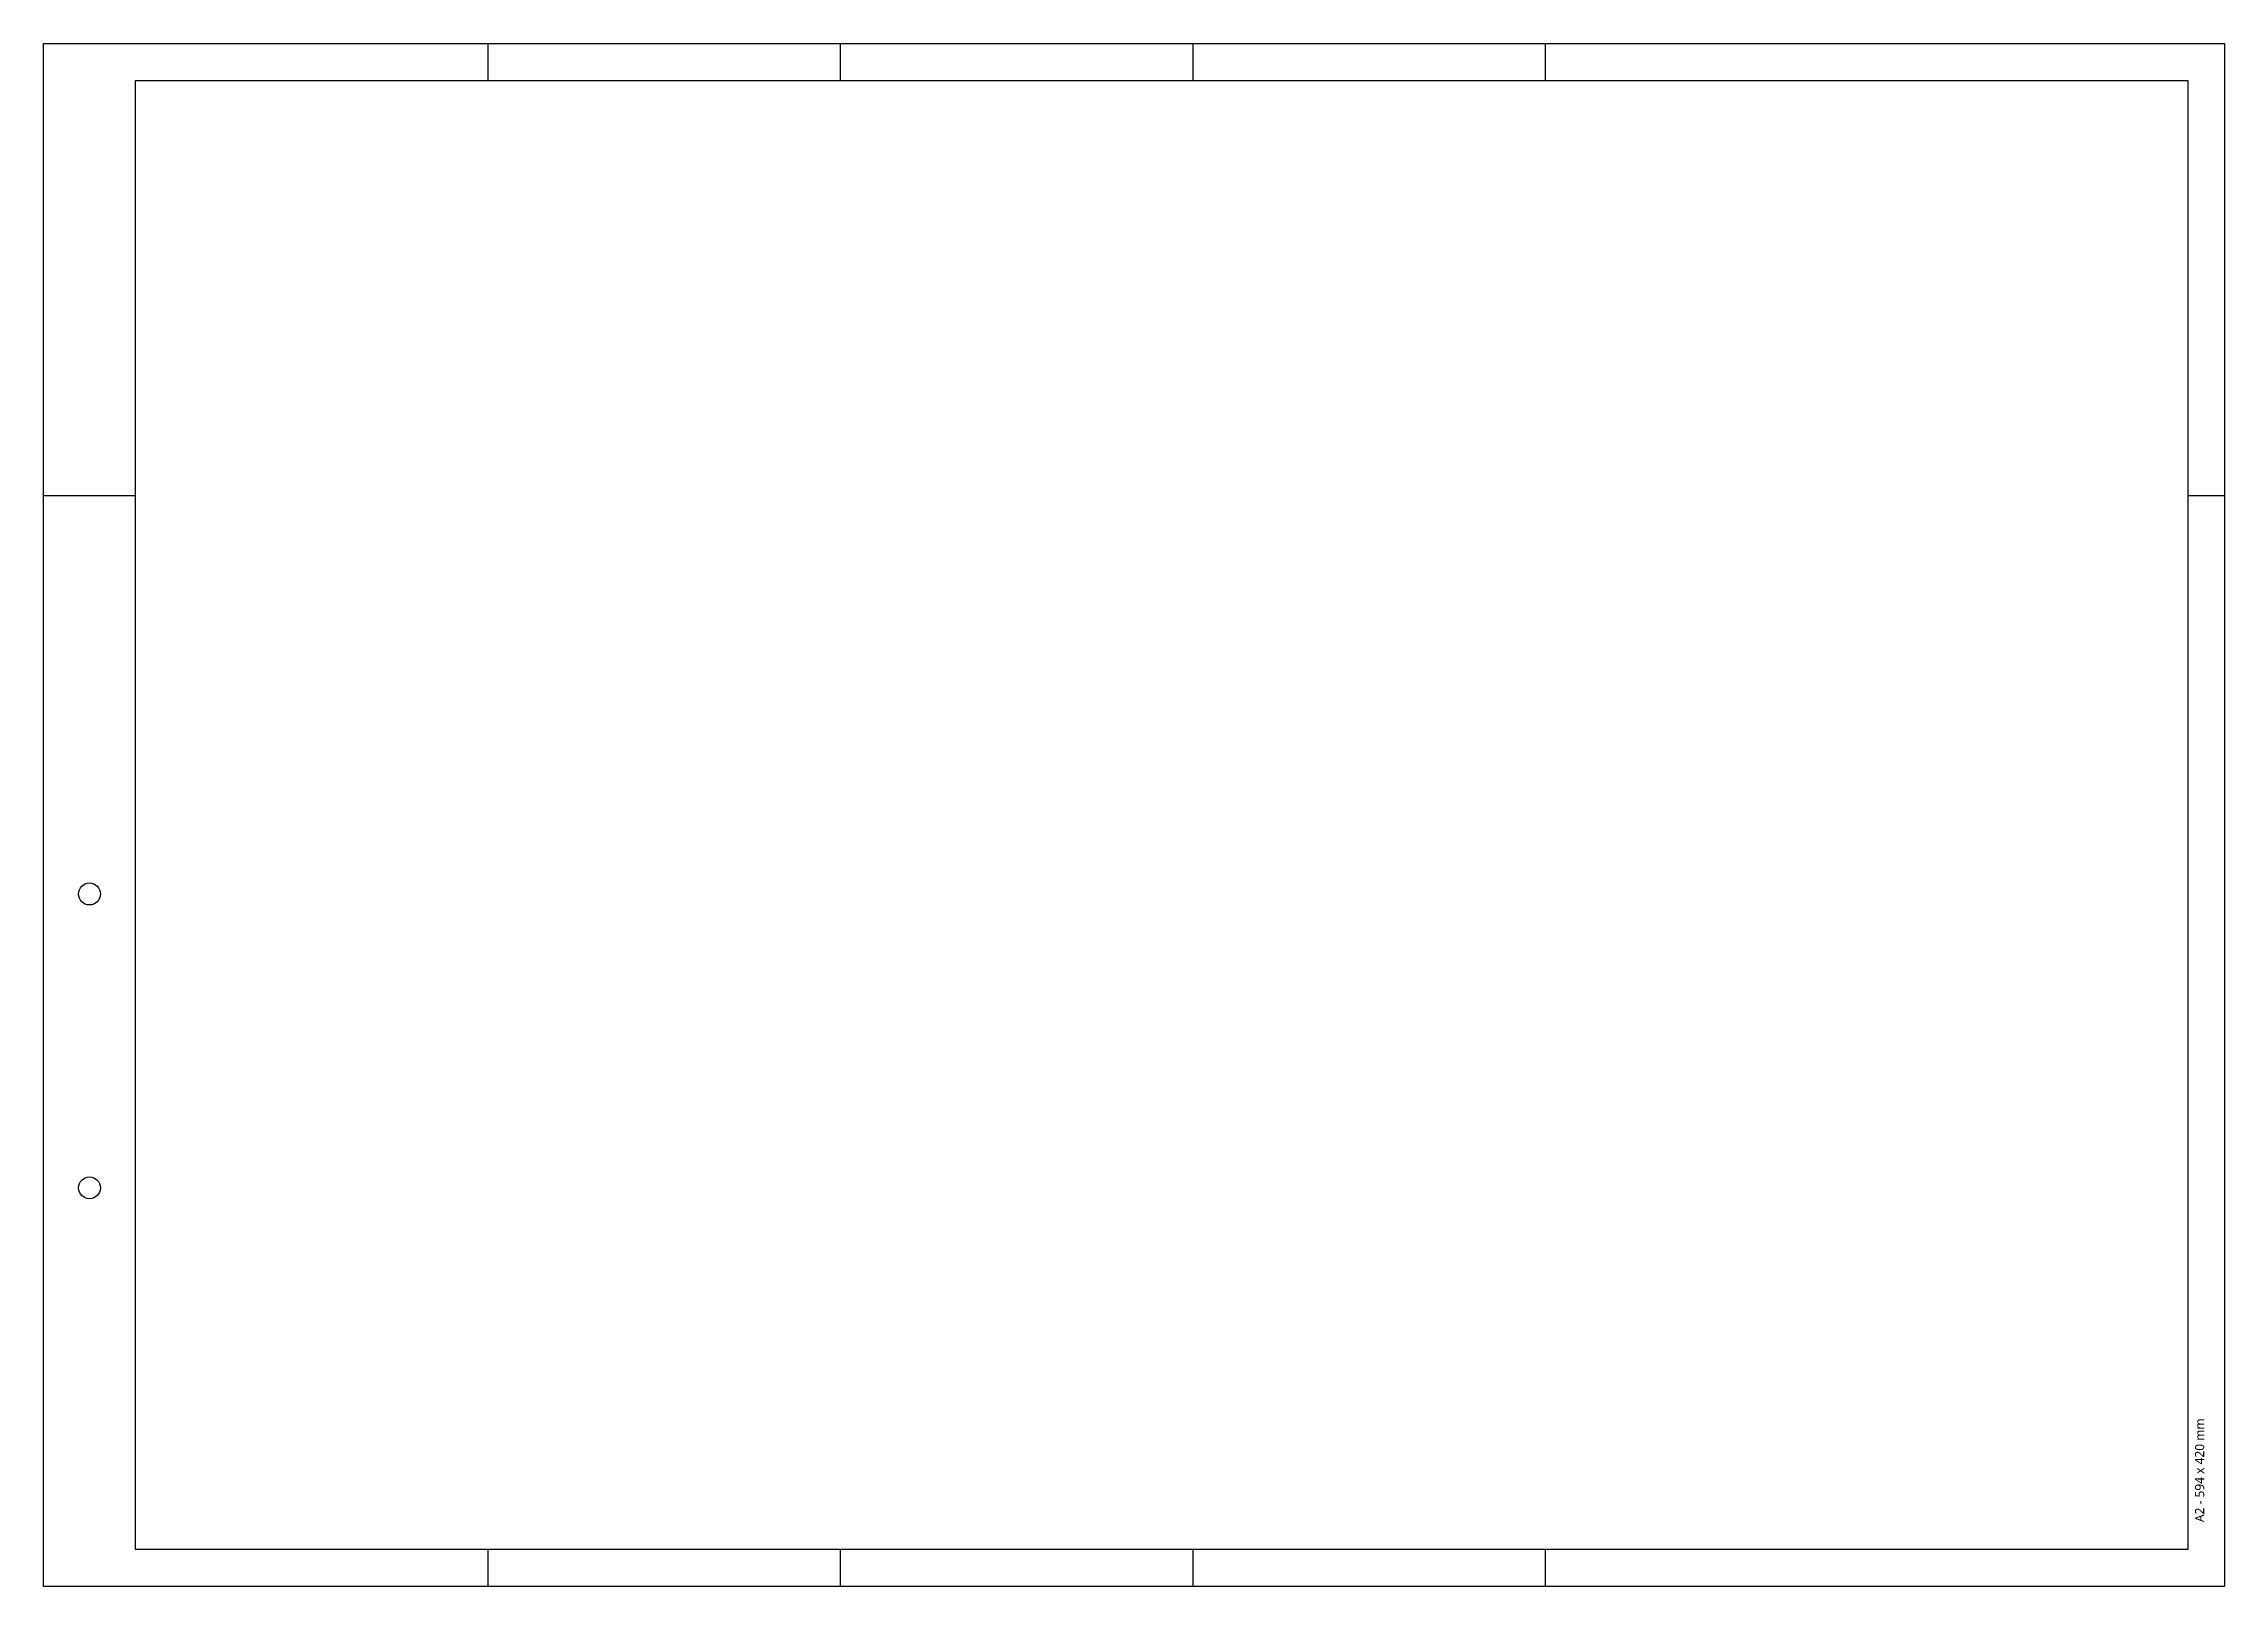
# Model space of a CAD drawing. Header units: centimetres. Extents: x -59.4 to 0, y 0 to 42.
import ezdxf
from ezdxf.enums import TextEntityAlignment as Align

# ---------------------------------------------------------------- set-up
doc = ezdxf.new("R2010")
doc.units = ezdxf.units.CM
for name, color, linetype in [('ATS-Símbolo 1', 1, 'Continuous'), ('ATS-Símbolo 2', 2, 'Continuous'), ('ATS-Símbolo 5', 5, 'Continuous')]:
    doc.layers.add(name, color=color, linetype=linetype)
doc.styles.get("Standard").update_dxf_attribs({"font": 'segoeuil.ttf'})

msp = doc.modelspace()

# ---------------------------------------------------------------- linework, layer by layer
at = {"layer": 'ATS-Símbolo 1'}
for p, q in [((-47.3, 42), (-47.3, 41)), ((-37.7, 42), (-37.7, 41)), ((-28.1, 42), (-28.1, 41)), ((-18.5, 42), (-18.5, 41)), ((-59.4, 29.7), (-56.9, 29.7)), ((-1, 29.7), (0, 29.7)), ((-47.3, 1), (-47.3, 0)), ((-37.7, 1), (-37.7, 0)), ((-28.1, 1), (-28.1, 0)), ((-18.5, 1), (-18.5, 0))]:
    msp.add_line(p, q, dxfattribs=at)
for centre in [(-58.15, 18.85), (-58.15, 10.85)]:
    msp.add_circle(centre, 0.3, dxfattribs=at)
at = {"layer": 'ATS-Símbolo 5'}
msp.add_lwpolyline([(-56.9, 41), (-1, 41), (-1, 1), (-56.9, 1)], close=True, dxfattribs=at)
at = {"layer": 'Defpoints'}
msp.add_lwpolyline([(-59.4, 42), (0, 42), (0, 0), (-59.4, 0), (-59.4, 42)], dxfattribs=at)

# ---------------------------------------------------------------- texts
at = {"layer": 'ATS-Símbolo 2'}
msp.add_text('A2 - 594 x 420 mm', height=0.25, rotation=90, dxfattribs=at).set_placement((-0.8, 1.75), align=Align.TOP_LEFT)

doc.saveas('drawing.dxf')
